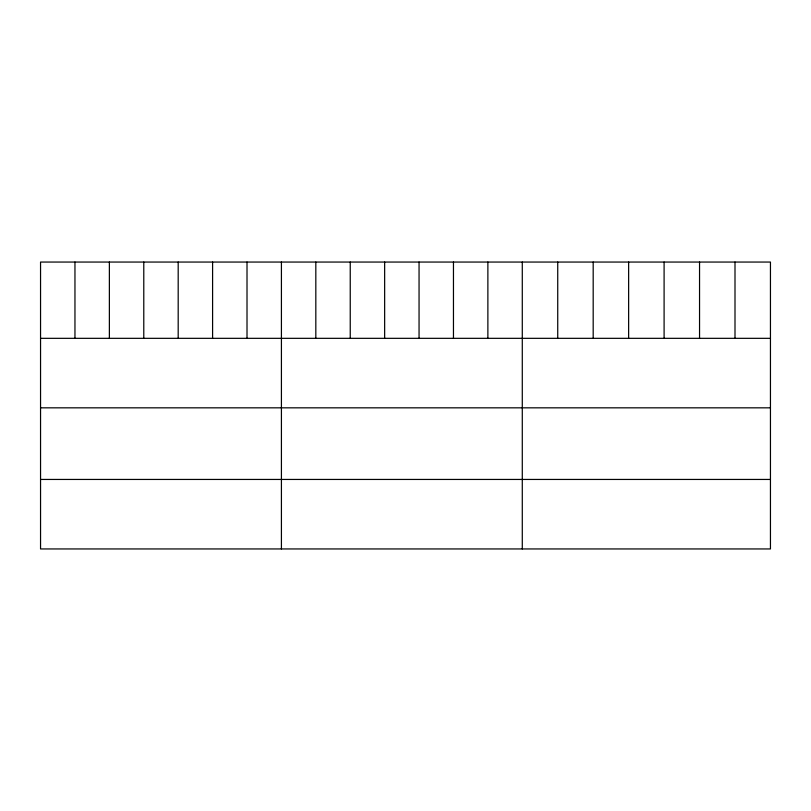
<?xml version="1.0" encoding="UTF-8"?>
<svg xmlns="http://www.w3.org/2000/svg" width="811" height="811" viewBox="0 0 811 811"><rect width="100%" height="100%" fill="white"/><g stroke="black" fill="none" stroke-linecap="round" stroke-linejoin="round"><path stroke-width="1.22" d="M770.45 338.329L770.45 548.946L40.55 548.946L40.55 262.054L770.45 262.054L770.45 338.329L40.55 338.329M40.55 407.832L770.45 407.832M40.55 479.443L770.45 479.443M734.999 262.054L734.999 338.329M699.548 262.054L699.548 338.329M664.097 262.054L664.097 338.329M628.637 262.054L628.637 338.329M593.186 262.054L593.186 338.329M557.735 262.054L557.735 338.329M522.284 262.054L522.284 548.946M487.877 262.054L487.877 338.329M453.461 262.054L453.461 338.329M419.054 262.054L419.054 338.329M384.647 262.054L384.647 338.329M350.24 262.054L350.24 338.329M315.824 262.054L315.824 338.329M281.417 262.054L281.417 548.946M247.01 262.054L247.01 338.329M212.594 262.054L212.594 338.329M178.187 262.054L178.187 338.329M143.78 262.054L143.78 338.329M109.373 262.054L109.373 338.329M74.957 262.054L74.957 338.329"/></g></svg>
